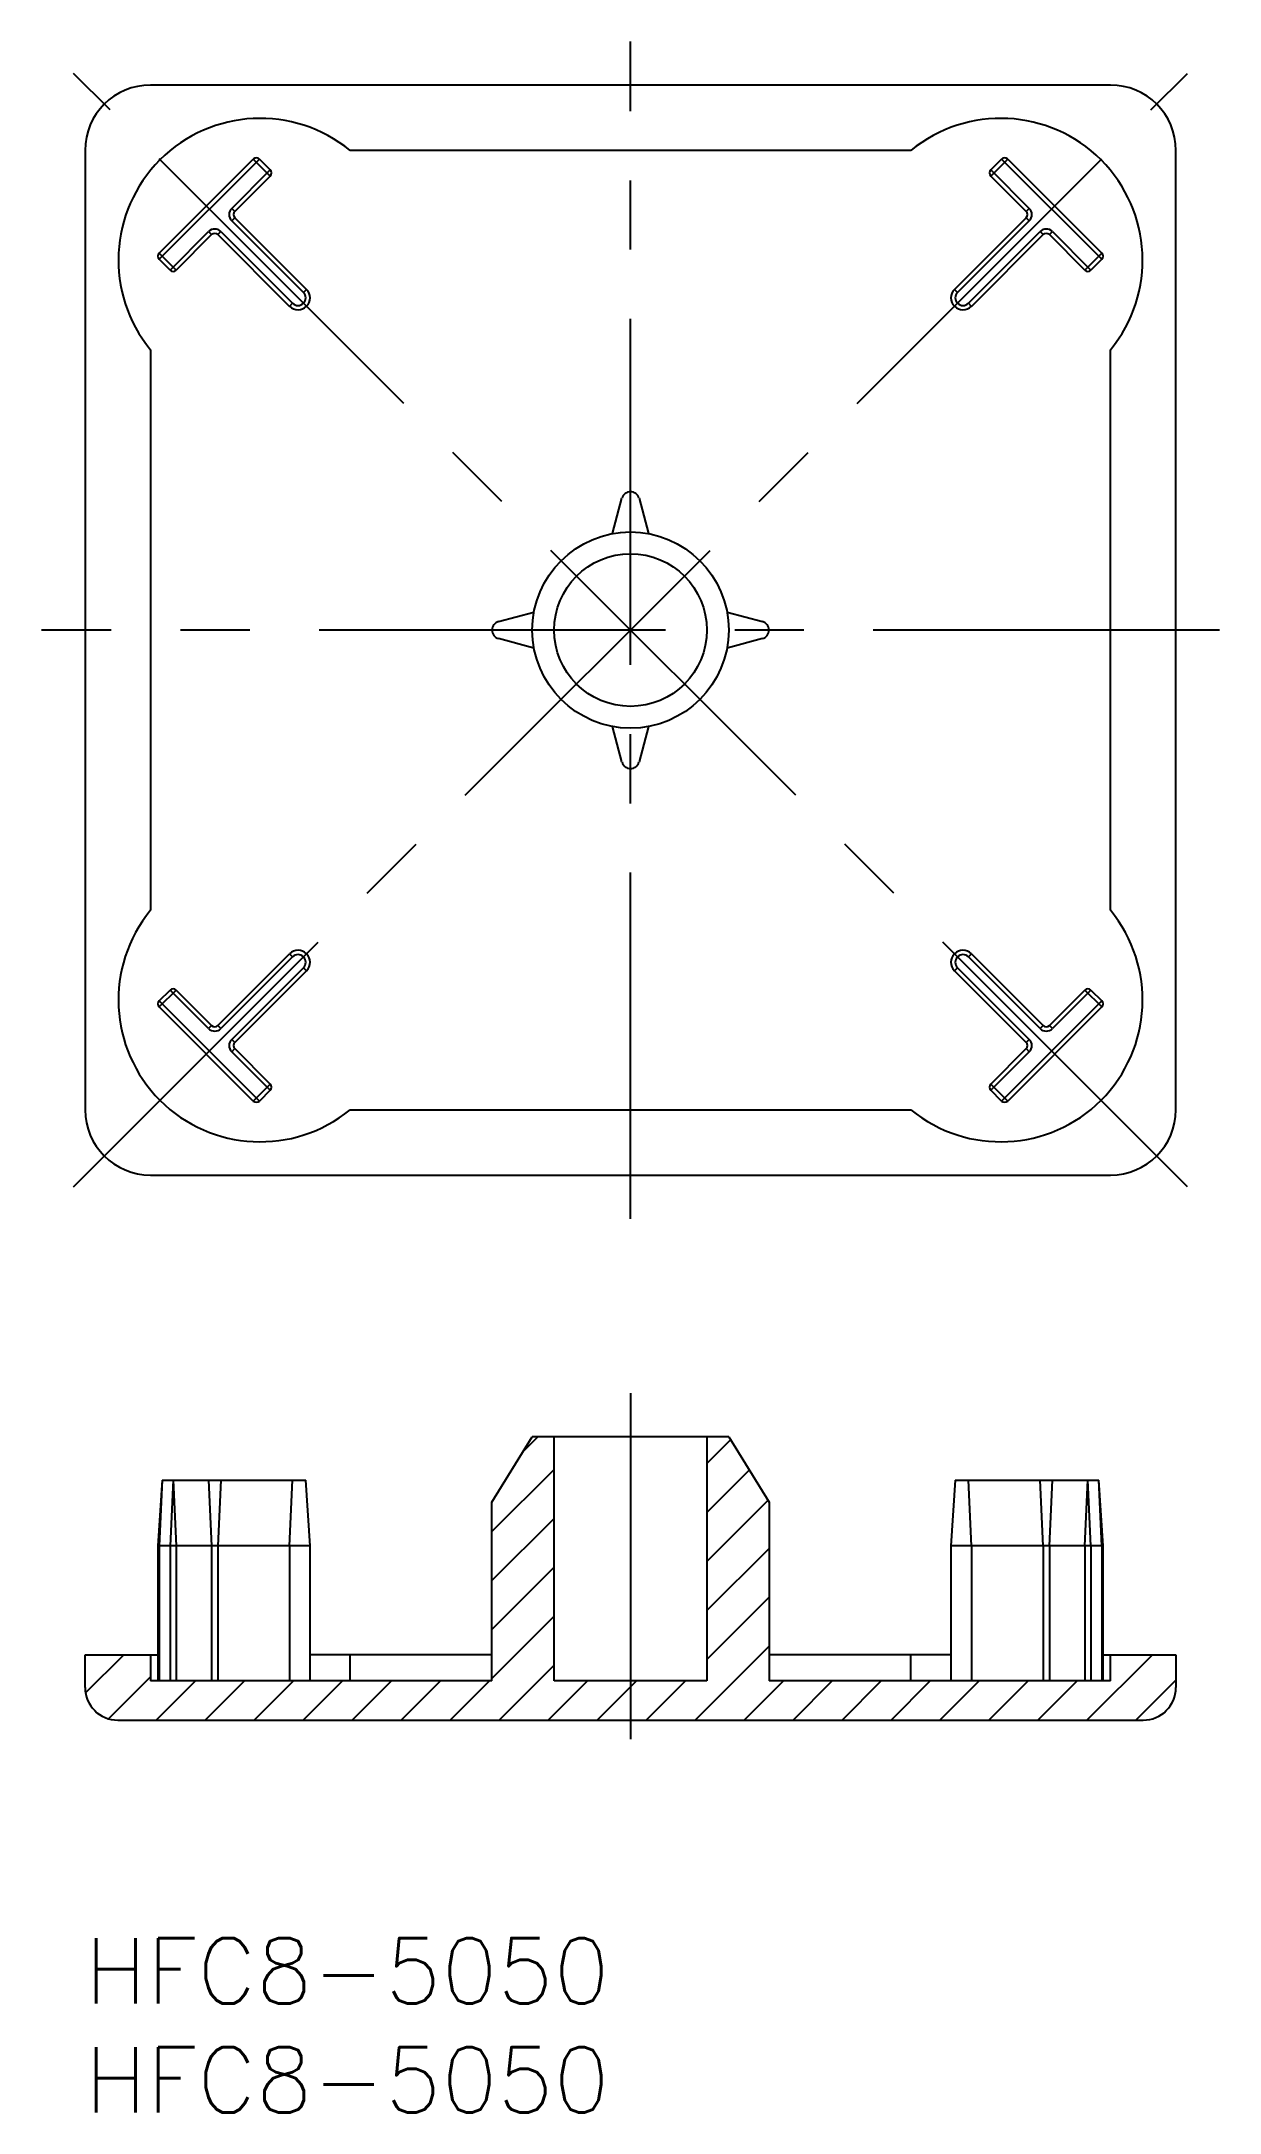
# Model space of a CAD drawing. Extents: x -2 to 52, y -8 to 87.
import ezdxf

# ---------------------------------------------------------------- set-up
doc = ezdxf.new("R2010")
doc.units = 0
doc.header["$LTSCALE"] = 0.5
doc.linetypes.add('CENTER', pattern=[50.8, 31.75, -6.35, 6.35, -6.35])
doc.layers.get('0').update_dxf_attribs({"linetype": 'CONTINUOUS'})
for name, color, linetype in [('MSM_CENTER', 1, 'CENTER'), ('MSM_CONTINUOUS', 7, 'CONTINUOUS'), ('MSM_NARROW', 5, 'CONTINUOUS'), ('MSM_PART_NUMBER', 7, 'CONTINUOUS')]:
    doc.layers.add(name, color=color, linetype=linetype)
doc.styles.get("Standard").update_dxf_attribs({"font": 'txt.shx', "height": 3, "bigfont": 'bigfont.shx'})

# ---------------------------------------------------------------- blocks, each defined once
blk = doc.blocks.new('*U2')
at = {"layer": 'MSM_PART_NUMBER'}
blk.add_text('HFC8-5050', height=3, dxfattribs=at).set_placement((0, -3))
blk = doc.blocks.new('*U3')
at = {"layer": 'MSM_PART_NUMBER'}
blk.add_text('HFC8-5050', height=3, dxfattribs=at).set_placement((0, -8))
blk = doc.blocks.new('*X5')
at = {"color": 0}
for p, q in [((20.09, 22.335), (20.755, 23)), ((28.5, 21.765), (29.59, 22.855)), ((18.65, 18.65), (21.5, 21.5)), ((28.5, 19.52), (30.446, 21.466)), ((28.5, 17.275), (31.302, 20.077)), ((18.65, 16.405), (21.5, 19.255)), ((28.5, 15.03), (31.35, 17.88)), ((18.65, 14.16), (21.5, 17.01)), ((28.5, 12.785), (31.35, 15.635)), ((18.65, 11.915), (21.5, 14.765)), ((27.961, 10), (31.35, 13.389)), ((0.022, 11.247), (1.775, 13)), ((18.98, 10), (21.5, 12.52)), ((45.921, 10), (48.921, 13)), ((1.08, 10.06), (3, 11.98)), ((3.265, 10), (5.065, 11.8)), ((5.51, 10), (7.31, 11.8)), ((7.755, 10), (9.555, 11.8)), ((10, 10), (11.8, 11.8)), ((12.245, 10), (14.045, 11.8)), ((14.49, 10), (16.29, 11.8)), ((16.735, 10), (18.535, 11.8)), ((21.225, 10), (23.025, 11.8)), ((23.47, 10), (25, 11.53)), ((25, 11.53), (25.27, 11.8)), ((25.715, 10), (27.515, 11.8)), ((30.206, 10), (32.006, 11.8)), ((32.451, 10), (34.251, 11.8)), ((34.696, 10), (36.496, 11.8)), ((36.941, 10), (38.741, 11.8)), ((39.186, 10), (40.986, 11.8)), ((41.431, 10), (43.231, 11.8)), ((43.676, 10), (45.476, 11.8)), ((48.166, 10), (50, 11.834))]:
    blk.add_line(p, q, dxfattribs=at)

msp = doc.modelspace()

# ---------------------------------------------------------------- linework, layer by layer
at = {"layer": 'MSM_CENTER'}
for p, q in [((25, 33), (25, 87)), ((50.536, 34.464), (-0.536, 85.536)), ((-0.536, 34.464), (50.536, 85.536)), ((52, 60), (-2, 60)), ((25, 25), (25, 8))]:
    msp.add_line(p, q, dxfattribs=at)
at = {"layer": 'MSM_CONTINUOUS'}
for p, q in [((47, 85), (3, 85)), ((0, 82), (0, 38)), ((37.853, 82), (12.147, 82)), ((50, 38), (50, 82)), ((7.994, 81.602), (3.398, 77.006)), ((3.398, 77.289), (7.711, 81.602)), ((6.721, 79.339), (8.489, 81.107)), ((8.489, 80.824), (6.863, 79.198)), ((8.489, 80.824), (7.711, 81.602)), ((7.994, 81.602), (8.489, 81.107)), ((42.289, 81.602), (41.511, 80.824)), ((41.511, 81.107), (42.006, 81.602)), ((41.511, 81.107), (43.279, 79.339)), ((43.137, 79.198), (41.511, 80.824)), ((46.602, 77.006), (42.006, 81.602)), ((42.289, 81.602), (46.602, 77.289)), ((6.863, 79.198), (6.721, 79.339)), ((6.863, 78.915), (6.721, 78.774)), ((6.863, 78.915), (10.151, 75.627)), ((39.849, 75.627), (43.137, 78.915)), ((43.279, 79.339), (43.137, 79.198)), ((43.279, 78.774), (43.137, 78.915)), ((3.893, 76.511), (5.661, 78.279)), ((5.802, 78.137), (4.176, 76.511)), ((5.661, 78.279), (5.802, 78.137)), ((6.226, 78.279), (6.085, 78.137)), ((9.373, 74.849), (6.085, 78.137)), ((6.226, 78.279), (9.514, 74.991)), ((10.009, 75.486), (6.721, 78.774)), ((43.279, 78.774), (39.991, 75.486)), ((40.486, 74.991), (43.774, 78.279)), ((43.915, 78.137), (40.627, 74.849)), ((43.915, 78.137), (43.774, 78.279)), ((44.198, 78.137), (44.339, 78.279)), ((45.824, 76.511), (44.198, 78.137)), ((44.339, 78.279), (46.107, 76.511)), ((3.398, 77.289), (4.176, 76.511)), ((3.893, 76.511), (3.398, 77.006)), ((45.824, 76.511), (46.602, 77.289)), ((46.602, 77.006), (46.107, 76.511)), ((10.151, 75.627), (10.009, 75.486)), ((39.849, 75.627), (39.991, 75.486)), ((9.373, 74.849), (9.514, 74.991)), ((40.627, 74.849), (40.486, 74.991)), ((3, 72.853), (3, 47.147)), ((47, 47.147), (47, 72.853)), ((24.174, 64.424), (24.61, 66.051)), ((25.39, 66.051), (25.826, 64.424)), ((18.949, 60.39), (20.576, 60.826)), ((29.424, 60.826), (31.051, 60.39)), ((20.576, 59.174), (18.949, 59.61)), ((31.051, 59.61), (29.424, 59.174)), ((24.61, 53.949), (24.174, 55.576)), ((25.826, 55.576), (25.39, 53.949)), ((6.085, 41.863), (9.373, 45.151)), ((9.514, 45.009), (6.226, 41.721)), ((9.373, 45.151), (9.514, 45.009)), ((40.627, 45.151), (40.486, 45.009)), ((43.774, 41.721), (40.486, 45.009)), ((40.627, 45.151), (43.915, 41.863)), ((6.721, 41.226), (10.009, 44.514)), ((10.151, 44.373), (6.863, 41.085)), ((10.151, 44.373), (10.009, 44.514)), ((39.849, 44.373), (39.991, 44.514)), ((43.137, 41.085), (39.849, 44.373)), ((39.991, 44.514), (43.279, 41.226)), ((4.176, 43.489), (3.398, 42.711)), ((3.398, 42.994), (3.893, 43.489)), ((3.398, 42.994), (7.994, 38.398)), ((5.661, 41.721), (3.893, 43.489)), ((4.176, 43.489), (5.802, 41.863)), ((42.006, 38.398), (46.602, 42.994)), ((44.198, 41.863), (45.824, 43.489)), ((46.107, 43.489), (44.339, 41.721)), ((46.602, 42.711), (45.824, 43.489)), ((46.107, 43.489), (46.602, 42.994)), ((7.711, 38.398), (3.398, 42.711)), ((5.802, 41.863), (5.661, 41.721)), ((6.085, 41.863), (6.226, 41.721)), ((46.602, 42.711), (42.289, 38.398)), ((43.774, 41.721), (43.915, 41.863)), ((44.339, 41.721), (44.198, 41.863)), ((6.721, 41.226), (6.863, 41.085)), ((43.137, 41.085), (43.279, 41.226)), ((6.721, 40.661), (6.863, 40.802)), ((8.489, 38.893), (6.721, 40.661)), ((6.863, 40.802), (8.489, 39.176)), ((41.511, 39.176), (43.137, 40.802)), ((43.279, 40.661), (41.511, 38.893)), ((43.137, 40.802), (43.279, 40.661)), ((7.711, 38.398), (8.489, 39.176)), ((41.511, 39.176), (42.289, 38.398)), ((8.489, 38.893), (7.994, 38.398)), ((42.006, 38.398), (41.511, 38.893)), ((12.147, 38), (37.853, 38)), ((3, 35), (47, 35)), ((18.65, 20), (20.5, 23)), ((29.5, 23), (20.5, 23)), ((21.5, 11.8), (21.5, 23)), ((28.5, 23), (28.5, 11.8)), ((29.5, 23), (31.35, 20)), ((3.539, 21), (3.339, 18)), ((3.539, 21), (3.398, 18)), ((3.539, 21), (10.112, 21)), ((4.034, 21), (3.893, 18)), ((4.034, 21), (4.176, 18)), ((5.661, 21), (5.802, 18)), ((6.226, 21), (6.085, 18)), ((9.373, 18), (9.514, 21)), ((10.312, 18), (10.112, 21)), ((39.888, 21), (39.688, 18)), ((39.888, 21), (46.461, 21)), ((40.627, 18), (40.486, 21)), ((43.915, 18), (43.774, 21)), ((44.198, 18), (44.339, 21)), ((45.824, 18), (45.966, 21)), ((46.107, 18), (45.966, 21)), ((46.602, 18), (46.461, 21)), ((46.661, 18), (46.461, 21)), ((18.65, 11.8), (18.65, 20)), ((31.35, 20), (31.35, 11.8)), ((10.312, 18), (3.339, 18)), ((3.339, 18), (3.339, 11.8)), ((3.398, 18), (3.398, 11.8)), ((3.893, 18), (3.893, 11.8)), ((4.176, 18), (4.176, 11.8)), ((5.802, 18), (5.802, 11.8)), ((6.085, 18), (6.085, 11.8)), ((9.373, 18), (9.373, 11.8)), ((10.312, 11.8), (10.312, 18)), ((46.661, 18), (39.688, 18)), ((39.688, 18), (39.688, 11.8)), ((40.627, 18), (40.627, 11.8)), ((43.915, 18), (43.915, 11.8)), ((44.198, 18), (44.198, 11.8)), ((45.824, 18), (45.824, 11.8)), ((46.107, 18), (46.107, 11.8)), ((46.602, 18), (46.602, 11.8)), ((46.661, 11.8), (46.661, 18)), ((0, 13), (3.339, 13)), ((0, 11.5), (0, 13)), ((3, 13), (3, 11.8)), ((18.65, 13), (10.312, 13)), ((12.147, 11.8), (12.147, 13)), ((39.688, 13), (31.35, 13)), ((37.853, 11.8), (37.853, 13)), ((46.661, 13), (50, 13)), ((47, 11.8), (47, 13)), ((50, 13), (50, 11.5)), ((18.65, 11.8), (3, 11.8)), ((28.5, 11.8), (21.5, 11.8)), ((47, 11.8), (31.35, 11.8)), ((1.5, 10), (48.5, 10))]:
    msp.add_line(p, q, dxfattribs=at)
for radius in [4.5, 3.5]:
    msp.add_circle((25, 60), radius, dxfattribs=at)
for centre, radius, start, end in [((3, 82), 3, 90, 180), ((47, 82), 3, 0, 90), ((8.029, 76.971), 6.5, 50.69271, 219.30729), ((41.971, 76.971), 6.5, 320.69271, 129.30729), ((7.853, 81.461), 0.2, 45, 135), ((8.348, 80.966), 0.2, 315, 45), ((41.652, 80.966), 0.2, 135, 225), ((42.147, 81.461), 0.2, 45, 135), ((7.004, 79.057), 0.4, 135, 225), ((7.004, 79.057), 0.2, 135, 225), ((42.996, 79.057), 0.2, 315, 45), ((42.996, 79.057), 0.4, 315, 45), ((5.943, 77.996), 0.4, 45, 135), ((5.943, 77.996), 0.2, 45, 135), ((44.057, 77.996), 0.4, 45, 135), ((44.057, 77.996), 0.2, 45, 135), ((3.539, 77.147), 0.2, 135, 225), ((46.461, 77.147), 0.2, 315, 45), ((4.034, 76.652), 0.2, 225, 315), ((45.966, 76.652), 0.2, 225, 315), ((9.762, 75.238), 0.55, 225, 45), ((9.762, 75.238), 0.35, 225, 45), ((40.238, 75.238), 0.55, 135, 315), ((40.238, 75.238), 0.35, 135, 315), ((25, 65.947), 0.403, 15.00003, 164.99997), ((19.053, 60), 0.403, 105.00003, 254.99997), ((30.947, 60), 0.403, 285.00003, 74.99997), ((25, 54.053), 0.403, 195.00003, 344.99997), ((8.029, 43.029), 6.5, 140.69271, 309.30729), ((41.971, 43.029), 6.5, 230.69271, 39.30729), ((9.762, 44.762), 0.55, 315, 135), ((9.762, 44.762), 0.35, 315, 135), ((40.238, 44.762), 0.55, 45, 225), ((40.238, 44.762), 0.35, 45, 225), ((3.539, 42.853), 0.2, 135, 225), ((4.034, 43.348), 0.2, 45, 135), ((45.966, 43.348), 0.2, 45, 135), ((46.461, 42.853), 0.2, 315, 45), ((5.943, 42.004), 0.2, 225, 315), ((44.057, 42.004), 0.2, 225, 315), ((5.943, 42.004), 0.4, 225, 315), ((7.004, 40.943), 0.4, 135, 225), ((7.004, 40.943), 0.2, 135, 225), ((42.996, 40.943), 0.2, 315, 45), ((42.996, 40.943), 0.4, 315, 45), ((44.057, 42.004), 0.4, 225, 315), ((8.348, 39.034), 0.2, 315, 45), ((41.652, 39.034), 0.2, 135, 225), ((7.853, 38.539), 0.2, 225, 315), ((42.147, 38.539), 0.2, 225, 315), ((3, 38), 3, 180, 270), ((47, 38), 3, 270, 0), ((1.5, 11.5), 1.5, 180, 270), ((48.5, 11.5), 1.5, 270, 0)]:
    msp.add_arc(centre, radius, start, end, dxfattribs=at)

# ---------------------------------------------------------------- block references
for name in ['*U2', '*U3']:
    msp.add_blockref(name, (0, 0), dxfattribs=at)
at = {"layer": 'MSM_NARROW', "linetype": 'CONTINUOUS'}
msp.add_blockref('*X5', (0, 0), dxfattribs=at)

doc.saveas('drawing.dxf')
